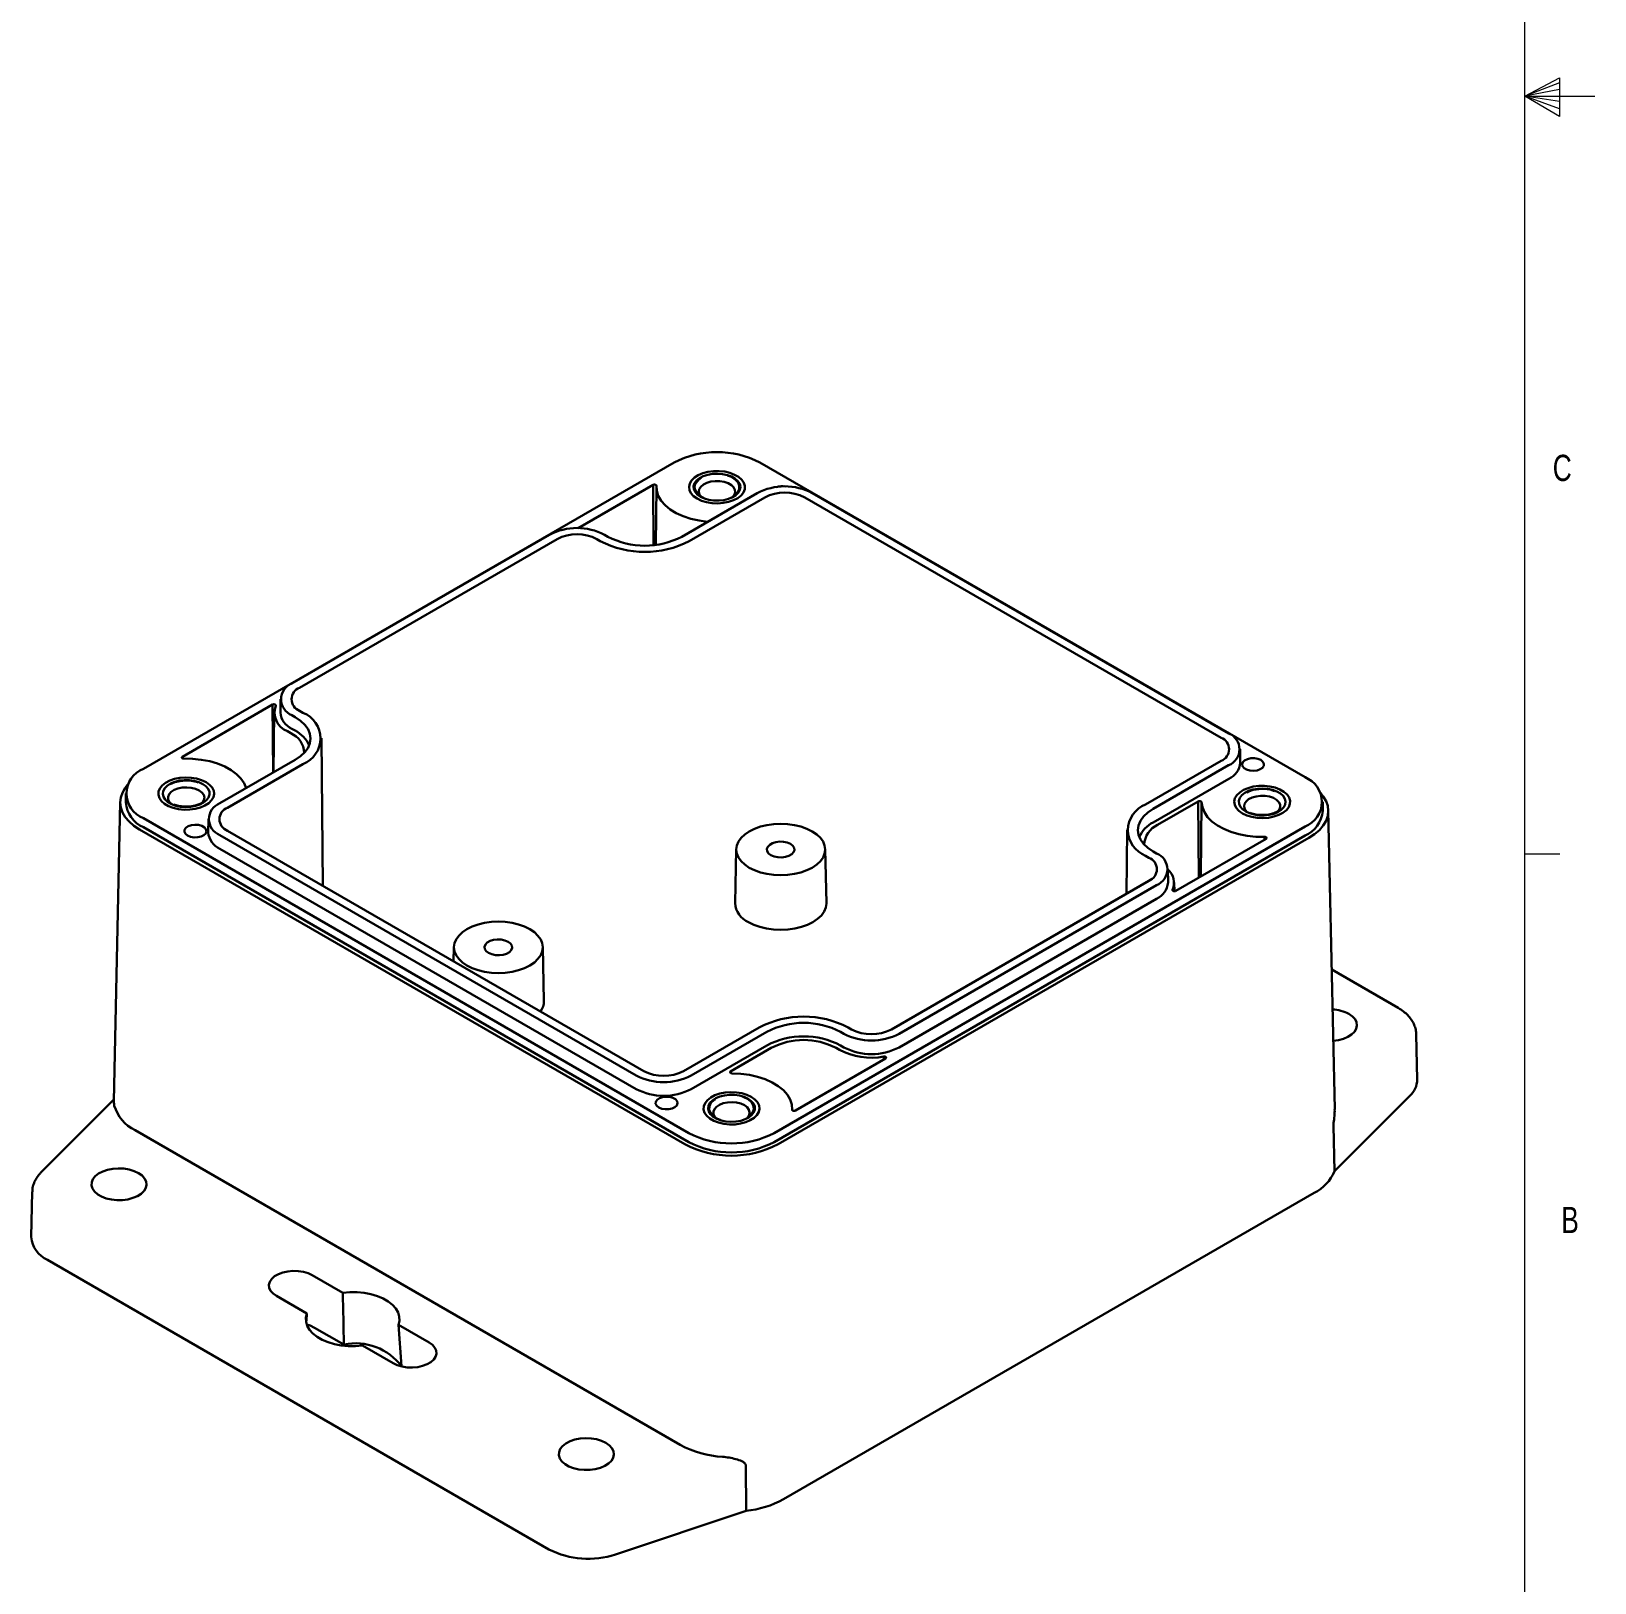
# Model space of a CAD drawing. Header units: inches. Extents: x 0.3 to 21.8, y 0.2 to 16.9.
# Drawn here: x 16.19 to 21.77, y 3.22 to 8.77 of the extents above; entities that cross this region are included whole.
import ezdxf

# ---------------------------------------------------------------- set-up
doc = ezdxf.new("R2010")
doc.units = ezdxf.units.IN
doc.header["$MEASUREMENT"] = 0
doc.linetypes.add('HIDDEN', pattern=[0.075, 0.05, -0.025])
doc.styles.add('SLDTEXTSTYLE1', font='TXT', dxfattribs={"width": 0.75})

msp = doc.modelspace()

# ---------------------------------------------------------------- linework, layer by layer
at = {"color": 7, "linetype": 'Continuous', "lineweight": 0}
for p, q in [((21.5228799, 0.4106007), (21.5228799, 16.6606007)), ((21.5228799, 8.5356007), (21.6468701, 8.6011412)), ((21.6468701, 8.5826752), (21.5228799, 8.5356007)), ((21.6468701, 8.5587246), (21.5228799, 8.5356007)), ((21.6468701, 8.6011412), (21.6468701, 8.4623307)), ((21.6468701, 8.5163506), (21.5228799, 8.5356007)), ((21.6468701, 8.4896366), (21.5228799, 8.5356007)), ((21.6468701, 8.4623307), (21.5228799, 8.5356007)), ((21.5228799, 8.5356007), (21.7728799, 8.5356007)), ((21.5228799, 5.8276007), (21.6478799, 5.8276007))]:
    msp.add_line(p, q, dxfattribs=at)
at = {"color": 7, "linetype": 'Continuous', "lineweight": 30}
for p, q in [((18.4828902, 7.2261167), (16.5860346, 6.1310852)), ((20.7373916, 6.1011449), (18.7886722, 7.2261167)), ((18.4074726, 7.1458406), (18.1399732, 6.9914165)), ((18.4090893, 6.9309838), (18.4074726, 7.1458406)), ((18.4192499, 7.1386258), (18.4170401, 6.9318662)), ((18.7796848, 7.1168228), (18.5097816, 6.961011)), ((18.8067948, 7.1011726), (18.5368916, 6.9453607)), ((20.4374285, 6.2421698), (18.9494309, 7.1011726)), ((20.4645385, 6.2578201), (18.9765409, 7.1168228)), ((18.037089, 6.9679216), (17.1168202, 6.4366617)), ((18.064199, 6.9522713), (17.1439302, 6.4210114)), ((18.2188058, 6.9453607), (18.2068351, 6.9522713)), ((18.2459158, 6.961011), (18.2339451, 6.9679216)), ((17.0760526, 6.3803361), (17.0755372, 6.3321171)), ((16.7250918, 6.1746228), (17.0475549, 6.3607768)), ((17.0493821, 6.1179403), (17.0475549, 6.3607768)), ((17.0532513, 6.3321964), (17.0509712, 6.1188577)), ((17.1168202, 6.3230191), (17.1287909, 6.3161085)), ((17.1439302, 6.3386693), (17.1559009, 6.3317588)), ((17.1006969, 6.2654904), (17.1126676, 6.2585798)), ((17.1164558, 6.2745878), (17.1284265, 6.2676772)), ((17.227416, 5.7128813), (17.2217743, 6.2407464)), ((16.725135, 6.1688833), (16.7250918, 6.1746228)), ((17.1287909, 6.1637821), (16.8588877, 6.0079703)), ((17.1559009, 6.1481318), (16.8859977, 5.99232)), ((20.1675253, 6.0040159), (20.4374285, 6.1598277)), ((20.5058215, 6.1532755), (20.5053061, 6.2014946)), ((20.1946353, 5.9883657), (20.4645385, 6.1441775)), ((20.1949997, 5.9399344), (20.464903, 6.0957462)), ((16.522705, 6.0428231), (16.522705, 6.0106758)), ((16.502723, 6.0123587), (16.4798643, 4.9431186)), ((20.2107586, 5.930837), (20.3560228, 6.0146963)), ((20.3580718, 5.7423824), (20.3560228, 6.0146963)), ((20.365136, 5.7464604), (20.3679723, 6.0118715)), ((20.8007212, 5.9807355), (20.8007212, 6.0128828)), ((20.8435328, 4.91454), (20.8207032, 5.9824184)), ((16.5860346, 5.954561), (18.534754, 4.8295892)), ((16.8181201, 5.9516447), (16.8176047, 5.9034257)), ((18.840536, 4.8295892), (20.7373916, 5.9246207)), ((16.5718924, 5.9142497), (18.5206119, 4.7892779)), ((16.5860346, 5.9224138), (18.534754, 4.797442)), ((16.8588877, 5.8943277), (18.3468853, 5.0353249)), ((16.8859977, 5.9099779), (18.3739953, 5.0509752)), ((18.840536, 4.797442), (20.7373916, 5.8924734)), ((18.8546781, 4.7892779), (20.7515338, 5.8843094)), ((20.1016519, 5.9130035), (20.0992128, 5.6847898)), ((20.5983344, 5.8810831), (20.2758713, 5.6949291)), ((20.5931107, 5.8780674), (20.5931065, 5.8879783)), ((16.8585232, 5.8458964), (18.3465209, 4.9868936)), ((18.7045018, 5.8439424), (18.7003788, 5.6510881)), ((19.0267107, 5.6510881), (19.0225878, 5.8439424)), ((20.179496, 5.8134784), (20.1675253, 5.8203889)), ((20.206606, 5.8291287), (20.1946353, 5.8360392)), ((20.247889, 5.7245841), (20.2473736, 5.7728032)), ((19.2592272, 5.1998764), (20.179496, 5.7311363)), ((19.2863372, 5.1842262), (20.206606, 5.7154861)), ((20.2705053, 5.6937526), (20.2701749, 5.7246635)), ((19.2867016, 5.1357949), (20.2069704, 5.6670548)), ((20.2642036, 5.6966511), (20.2641807, 5.6988759)), ((17.6953435, 5.4943976), (17.6942528, 5.4433822)), ((18.0175524, 5.3015433), (18.0134295, 5.4943976)), ((21.0701361, 5.2769047), (20.8328576, 5.4138827)), ((18.5166314, 5.0509752), (18.7865346, 5.206787)), ((19.1046204, 5.206787), (19.1165911, 5.1998764)), ((18.5437414, 5.0353249), (18.8136446, 5.1911367)), ((18.5441058, 4.9868936), (18.8140091, 5.1427054)), ((19.0771459, 5.1427054), (19.0891166, 5.1357949)), ((19.0775104, 5.1911367), (19.0894811, 5.1842262)), ((21.1383666, 5.0205952), (21.1349188, 5.1818681)), ((18.8297679, 5.133608), (18.6845036, 5.0497488)), ((18.9159536, 4.9098653), (19.2384166, 5.0960192)), ((19.0733578, 5.1266975), (19.0613871, 5.133608)), ((19.2316105, 5.0920901), (19.2315799, 5.1027681)), ((18.6845468, 5.0440092), (18.6845036, 5.0497488)), ((16.4799881, 4.9489078), (16.2206566, 4.6896045)), ((18.9042507, 4.9116589), (18.9041763, 4.9186226)), ((21.1120086, 4.9623732), (20.8423786, 4.6927724)), ((18.9040133, 4.9125123), (18.9040093, 4.9128833)), ((16.555795, 4.8400141), (18.5045145, 3.7150422)), ((20.8391099, 4.8547826), (20.8423786, 4.6927724)), ((16.1885074, 4.6192408), (16.1850596, 4.4579679)), ((18.873691, 3.5204755), (20.7705467, 4.615507)), ((16.2427008, 4.3762104), (18.0352165, 3.3414131)), ((17.189088, 4.3216999), (17.2983871, 4.2586028)), ((17.1703284, 4.1846761), (17.0610293, 4.2477731)), ((17.1703284, 4.1846761), (17.168529, 4.1584984)), ((17.4973716, 4.1437315), (17.6066707, 4.0806345)), ((17.4973716, 4.1437315), (17.5077834, 3.9959224)), ((17.3024741, 4.0734668), (17.1978418, 4.1338697)), ((17.478612, 4.0067078), (17.3693129, 4.0698048)), ((18.7386142, 3.6421922), (18.7398488, 3.4790078)), ((18.2728359, 3.3233537), (18.7398488, 3.4790078))]:
    msp.add_line(p, q, dxfattribs=at)
at = {"color": 7, "linetype": 'Continuous', "lineweight": 30, "flags": 128}
for points in [[(18.5650705, 7.0970342), (18.552284, 7.1060869), (18.5429159, 7.1164401), (18.5373497, 7.1276701), (18.5358133, 7.139317), (18.5383696, 7.1509041), (18.5449139, 7.1619569), (18.5551784, 7.1720229), (18.5687427, 7.1806901), (18.5850516, 7.1876036), (18.6034374, 7.1924804), (18.6231474, 7.1951208), (18.6433745, 7.1954167), (18.6632908, 7.193356), (18.6820809, 7.1890231), (18.6989754, 7.1825953), (18.7132828, 7.1743358), (18.7244172, 7.1645828), (18.7319229, 7.1537356), (18.7354925, 7.1422381), (18.7349799, 7.1305612), (18.7304061, 7.1191829), (18.7219584, 7.108569), (18.7099826, 7.0991541), (18.6949689, 7.0913236), (18.6775321, 7.085398), (18.658386, 7.0816201), (18.6383145, 7.0801444), (18.6181392, 7.0810313), (18.5986863, 7.0842446), (18.5807519, 7.0896527), (18.5650705, 7.0970342)], [(18.5650705, 7.0970342), (18.552284, 7.1060869), (18.5429159, 7.1164401), (18.5373497, 7.1276701), (18.5358133, 7.139317), (18.5383696, 7.1509041), (18.5449139, 7.1619569), (18.5551784, 7.1720229), (18.5687427, 7.1806901), (18.5850516, 7.1876036), (18.6034374, 7.1924804), (18.6231474, 7.1951208), (18.6433745, 7.1954167), (18.6632908, 7.193356), (18.6820809, 7.1890231), (18.6989754, 7.1825953), (18.7132828, 7.1743358), (18.7244172, 7.1645828), (18.7319229, 7.1537356), (18.7354925, 7.1422381), (18.7349799, 7.1305612), (18.7304061, 7.1191829), (18.7219584, 7.108569), (18.7099826, 7.0991541), (18.6949689, 7.0913236), (18.6775321, 7.085398), (18.658386, 7.0816201), (18.6383145, 7.0801444), (18.6181392, 7.0810313), (18.5986863, 7.0842446), (18.5807519, 7.0896527), (18.5650705, 7.0970342)], [(18.5766237, 7.1037037), (18.5652896, 7.1118435), (18.5572517, 7.1211997), (18.5528857, 7.1313345), (18.5523958, 7.1417743), (18.5558049, 7.1520308), (18.5629536, 7.1616244), (18.5735077, 7.1701065), (18.5869736, 7.1770806), (18.6027217, 7.1822206), (18.6200156, 7.185286), (18.6380467, 7.1861336), (18.6559719, 7.1847237), (18.672953, 7.1811223), (18.6881959, 7.1754977), (18.700988, 7.168113), (18.7107312, 7.1593134), (18.7169697, 7.1495104), (18.7194119, 7.1391624), (18.7179437, 7.1287533), (18.7126337, 7.1187697), (18.7037301, 7.1096786), (18.6916493, 7.1019049), (18.6769562, 7.0958121), (18.6603377, 7.0916853), (18.6425711, 7.0897172), (18.6244869, 7.09), (18.6069309, 7.0925204), (18.5907239, 7.0971607), (18.5766237, 7.1037037)], [(18.5840659, 7.0998905), (18.5798669, 7.1034951), (18.5733999, 7.1121222), (18.5708526, 7.1214067), (18.572385, 7.1307652), (18.5779009, 7.1396097), (18.5870535, 7.1473845), (18.5992679, 7.153601), (18.6137766, 7.1578686), (18.6296679, 7.1599192), (18.6459433, 7.1596239), (18.6615802, 7.1570013), (18.675596, 7.1522162), (18.6871102, 7.1455693), (18.6953991, 7.1374781), (18.6999421, 7.1284511), (18.7004535, 7.1190555), (18.6969014, 7.1098816), (18.6895089, 7.101506), (18.6874965, 7.0998905)], [(18.4194169, 7.1428226), (18.4191876, 7.1440211), (18.418356, 7.1451271), (18.4169962, 7.1460423), (18.4152292, 7.1466852), (18.4132123, 7.1469984), (18.4111251, 7.1469542), (18.4091533, 7.1465565), (18.4074726, 7.1458406)], [(18.602201, 7.0143636), (18.5719052, 7.018414), (18.5425475, 7.025032), (18.5151649, 7.0340402), (18.4903376, 7.0452476), (18.4685914, 7.0584168), (18.4503871, 7.0732689), (18.4361103, 7.0894893), (18.4260635, 7.1067342), (18.4204594, 7.1246384), (18.4194169, 7.1428226)], [(17.0475549, 6.3607768), (17.0494173, 6.3615462), (17.0516103, 6.3619273), (17.0538989, 6.3618794), (17.0560383, 6.3614077), (17.0577995, 6.3605626), (17.0589939, 6.3594345), (17.0594937, 6.3581443), (17.0592455, 6.35683)], [(17.1287909, 6.3161085), (17.1478054, 6.3032563), (17.1631031, 6.2888451), (17.1743073, 6.2732298), (17.1811421, 6.256795), (17.1834393, 6.2399453), (17.1811421, 6.2230956), (17.1743073, 6.2066607), (17.1631031, 6.1910455), (17.1478054, 6.1766343), (17.1287909, 6.1637821)], [(16.7303197, 6.1677276), (16.7282437, 6.1678599), (16.7263278, 6.16834), (16.7247424, 6.169125), (16.7236289, 6.1701451), (16.7230862, 6.1713094), (16.7231628, 6.1725143), (16.7238517, 6.1736526), (16.7250918, 6.1746228)], [(16.9528413, 6.0622085), (16.9458251, 6.079698), (16.9343611, 6.0966458), (16.9187569, 6.1124534), (16.8993429, 6.1267859), (16.8765307, 6.1393397), (16.8508033, 6.1498488), (16.8227058, 6.1580907), (16.7928334, 6.1638906), (16.7618191, 6.1671257), (16.7303197, 6.1677276)], [(20.5795122, 6.1628961), (20.587043, 6.156807), (20.590741, 6.1496363), (20.5902055, 6.1421609), (20.5854943, 6.135191), (20.5771182, 6.1294818), (20.5659846, 6.125652), (20.5533003, 6.1241166), (20.5404396, 6.125042), (20.5287963, 6.128328), (20.519632, 6.1336184), (20.5139399, 6.14034), (20.5123369, 6.1477643), (20.5149965, 6.1550868), (20.5216306, 6.161514), (20.5315203, 6.1663495), (20.543594, 6.1690692), (20.5565431, 6.1693784), (20.5689645, 6.1672435), (20.5795122, 6.1628961)], [(16.8096362, 6.0836435), (16.7939548, 6.091025), (16.7760205, 6.0964331), (16.7565675, 6.0996464), (16.7363922, 6.1005334), (16.7163207, 6.0990576), (16.6971746, 6.0952797), (16.6797378, 6.0893541), (16.6647242, 6.0815236), (16.6527483, 6.0721087), (16.6443006, 6.0614948), (16.6397268, 6.0501165), (16.6392142, 6.0384396), (16.6427838, 6.0269421), (16.6502895, 6.0160949), (16.6614239, 6.0063419), (16.6757313, 5.9980824), (16.6926258, 5.9916546), (16.7114159, 5.9873217), (16.7313322, 5.985261), (16.7515594, 5.9855569), (16.7712693, 5.9881973), (16.7896551, 5.9930741), (16.805964, 5.9999876), (16.8195283, 6.0086548), (16.8297928, 6.0187208), (16.8363371, 6.0297736), (16.8388934, 6.0413607), (16.837357, 6.0530076), (16.8317908, 6.0642376), (16.8224227, 6.0745908), (16.8096362, 6.0836435)], [(16.8096362, 6.0836435), (16.7939548, 6.091025), (16.7760205, 6.0964331), (16.7565675, 6.0996464), (16.7363922, 6.1005334), (16.7163207, 6.0990576), (16.6971746, 6.0952797), (16.6797378, 6.0893541), (16.6647242, 6.0815236), (16.6527483, 6.0721087), (16.6443006, 6.0614948), (16.6397268, 6.0501165), (16.6392142, 6.0384396), (16.6427838, 6.0269421), (16.6502895, 6.0160949), (16.6614239, 6.0063419), (16.6757313, 5.9980824), (16.6926258, 5.9916546), (16.7114159, 5.9873217), (16.7313322, 5.985261), (16.7515594, 5.9855569), (16.7712693, 5.9881973), (16.7896551, 5.9930741), (16.805964, 5.9999876), (16.8195283, 6.0086548), (16.8297928, 6.0187208), (16.8363371, 6.0297736), (16.8388934, 6.0413607), (16.837357, 6.0530076), (16.8317908, 6.0642376), (16.8224227, 6.0745908), (16.8096362, 6.0836435)], [(16.7980831, 6.076974), (16.7839829, 6.0835171), (16.7677758, 6.0881573), (16.7502198, 6.0906777), (16.7321357, 6.0909605), (16.714369, 6.0889925), (16.6977506, 6.0848656), (16.6830574, 6.0787728), (16.6709766, 6.0709991), (16.6620731, 6.061908), (16.656763, 6.0519244), (16.6552948, 6.0415153), (16.657737, 6.0311673), (16.6639756, 6.0213643), (16.6737187, 6.0125647), (16.6865108, 6.00518), (16.7017538, 5.9995554), (16.7187348, 5.995954), (16.73666, 5.9945441), (16.7546911, 5.9953917), (16.771985, 5.9984571), (16.7877331, 6.0035971), (16.801199, 6.0105712), (16.8117531, 6.0190533), (16.8189018, 6.0286469), (16.8223109, 6.0389034), (16.8218211, 6.0493432), (16.8174551, 6.0594781), (16.8094171, 6.0688342), (16.7980831, 6.076974)], [(16.5294039, 6.0736527), (16.5206863, 6.0628613), (16.5107541, 6.0459703), (16.5047259, 6.0284753), (16.502705, 6.0106758), (16.5047259, 5.9928763), (16.5107541, 5.9753814), (16.5206863, 5.9584904), (16.5343526, 5.9424922), (16.5515192, 5.9276608), (16.5718924, 5.9142497)], [(16.7848596, 6.0540703), (16.7719932, 6.0598318), (16.757049, 6.0635651), (16.740966, 6.0650356), (16.7247548, 6.064151), (16.709434, 6.0609668), (16.6959663, 6.055683), (16.6851978, 6.0486318), (16.6778053, 6.0402562), (16.6742532, 6.0310823), (16.6747647, 6.0216867), (16.6793076, 6.0126597), (16.6872102, 6.004859)], [(16.7906408, 6.004859), (16.7968059, 6.0105281), (16.8023217, 6.0193726), (16.8038541, 6.0287311), (16.8013068, 6.0380156), (16.7948399, 6.0466427), (16.7848596, 6.0540703)], [(20.51379, 5.9720624), (20.5294714, 5.9646809), (20.5474057, 5.9592728), (20.5668587, 5.9560595), (20.587034, 5.9551725), (20.6071055, 5.9566483), (20.6262516, 5.9604262), (20.6436884, 5.9663518), (20.658702, 5.9741823), (20.6706779, 5.9835972), (20.6791256, 5.9942111), (20.6836994, 6.0055894), (20.684212, 6.0172663), (20.6806424, 6.0287637), (20.6731367, 6.039611), (20.6620023, 6.049364), (20.6476949, 6.0576235), (20.6308004, 6.0640513), (20.6120103, 6.0683842), (20.592094, 6.0704449), (20.5718668, 6.070149), (20.5521569, 6.0675086), (20.5337711, 6.0626318), (20.5174622, 6.0557183), (20.5038979, 6.0470511), (20.4936334, 6.0369851), (20.4870891, 6.0259323), (20.4845328, 6.0143452), (20.4860692, 6.0026983), (20.4916354, 5.9914683), (20.5010035, 5.9811151), (20.51379, 5.9720624)], [(20.51379, 5.9720624), (20.5294714, 5.9646809), (20.5474057, 5.9592728), (20.5668587, 5.9560595), (20.587034, 5.9551725), (20.6071055, 5.9566483), (20.6262516, 5.9604262), (20.6436884, 5.9663518), (20.658702, 5.9741823), (20.6706779, 5.9835972), (20.6791256, 5.9942111), (20.6836994, 6.0055894), (20.684212, 6.0172663), (20.6806424, 6.0287637), (20.6731367, 6.039611), (20.6620023, 6.049364), (20.6476949, 6.0576235), (20.6308004, 6.0640513), (20.6120103, 6.0683842), (20.592094, 6.0704449), (20.5718668, 6.070149), (20.5521569, 6.0675086), (20.5337711, 6.0626318), (20.5174622, 6.0557183), (20.5038979, 6.0470511), (20.4936334, 6.0369851), (20.4870891, 6.0259323), (20.4845328, 6.0143452), (20.4860692, 6.0026983), (20.4916354, 5.9914683), (20.5010035, 5.9811151), (20.51379, 5.9720624)], [(20.5253431, 5.9787319), (20.5394433, 5.9721888), (20.5556504, 5.9675486), (20.5732064, 5.9650282), (20.5912905, 5.9647454), (20.6090572, 5.9667134), (20.6256756, 5.9708403), (20.6403688, 5.976933), (20.6524496, 5.9847068), (20.6613531, 5.9937979), (20.6666632, 6.0037815), (20.6681314, 6.0141906), (20.6656892, 6.0245386), (20.6594506, 6.0343416), (20.6497075, 6.0431412), (20.6369154, 6.0505259), (20.6216724, 6.0561505), (20.6046914, 6.0597519), (20.5867662, 6.0611618), (20.5687351, 6.0603142), (20.5514412, 6.0572488), (20.5356931, 6.0521088), (20.5222272, 6.0451347), (20.5116731, 6.0366526), (20.5045244, 6.027059), (20.5011153, 6.0168025), (20.5016051, 6.0063627), (20.5059711, 5.9962278), (20.5140091, 5.9868717), (20.5253431, 5.9787319)], [(20.636216, 5.9749187), (20.6382284, 5.9765342), (20.6456209, 5.9849098), (20.649173, 5.9940837), (20.6486615, 6.0034793), (20.6441186, 6.0125063), (20.6358297, 6.0205974), (20.6243155, 6.0272444), (20.6102997, 6.0320295), (20.5946628, 6.0346521), (20.5783874, 6.0349474), (20.5624961, 6.0328968), (20.5479874, 6.0286292), (20.535773, 6.0224127), (20.5266203, 6.0146379), (20.5211045, 6.0057934), (20.5195721, 5.9964349), (20.5221194, 5.9871504), (20.5285863, 5.9785233), (20.5327854, 5.9749187)], [(20.7515338, 5.8843094), (20.771907, 5.8977204), (20.7890736, 5.9125519), (20.8027399, 5.9285501), (20.8126721, 5.9454411), (20.8187003, 5.962936), (20.8207212, 5.9807355), (20.8187003, 5.998535), (20.8126721, 6.0160299), (20.8027399, 6.032921), (20.7940223, 6.0437123)], [(20.1946353, 5.8360392), (20.1756208, 5.8488915), (20.1603231, 5.8633026), (20.1491189, 5.8789179), (20.1422841, 5.8953527), (20.1399869, 5.9122024), (20.1422841, 5.9290522), (20.1491189, 5.945487), (20.1603231, 5.9611022), (20.1756208, 5.9755134), (20.1946353, 5.9883657)], [(20.3560228, 6.0146963), (20.3576666, 6.0154008), (20.3595931, 6.0158006), (20.3616376, 6.0158616), (20.3636252, 6.0155785), (20.3653859, 6.0149755), (20.3667692, 6.0141042), (20.3676566, 6.0130392), (20.3679723, 6.0118715)], [(20.3679723, 6.0118715), (20.3705202, 5.9937369), (20.3776011, 5.9760079), (20.3890651, 5.9590601), (20.4046693, 5.9432525), (20.4240833, 5.92892), (20.4468955, 5.9163662), (20.4726229, 5.9058571), (20.5007204, 5.8976152), (20.5305928, 5.8918153), (20.5616071, 5.8885802), (20.5931065, 5.8879783)], [(16.743914, 5.8928098), (16.7363832, 5.8988989), (16.7326852, 5.9060696), (16.7332207, 5.913545), (16.7379319, 5.9205149), (16.746308, 5.9262241), (16.7574416, 5.9300539), (16.7701259, 5.9315893), (16.7829866, 5.9306639), (16.7946299, 5.9273779), (16.8037942, 5.9220875), (16.8094863, 5.9153659), (16.8110893, 5.9079416), (16.8084297, 5.9006191), (16.8017956, 5.8941919), (16.7919059, 5.8893564), (16.7798322, 5.8866367), (16.7668831, 5.8863275), (16.7544617, 5.8884624), (16.743914, 5.8928098)], [(18.7510758, 5.7778823), (18.7348665, 5.7888385), (18.7218256, 5.8011236), (18.7122744, 5.8144351), (18.7064479, 5.8284453), (18.7044896, 5.8428092), (18.7064479, 5.8571731), (18.7122744, 5.8711834), (18.7218256, 5.8844949), (18.7348665, 5.89678), (18.7510758, 5.9077362), (18.7700545, 5.9170936), (18.7913352, 5.924622), (18.814394, 5.9301358), (18.8386631, 5.9334994), (18.8635448, 5.9346298), (18.8884265, 5.9334994), (18.9126955, 5.9301358), (18.9357543, 5.924622), (18.957035, 5.9170936), (18.9760137, 5.9077362), (18.9922231, 5.89678), (19.0052639, 5.8844949), (19.0148152, 5.8711834), (19.0206416, 5.8571731), (19.0225999, 5.8428092), (19.0206416, 5.8284453), (19.0148152, 5.8144351), (19.0052639, 5.8011236), (18.9922231, 5.7888385), (18.9760137, 5.7778823), (18.957035, 5.7685249), (18.9357543, 5.7609965), (18.9126955, 5.7554827), (18.8884265, 5.7521191), (18.8635448, 5.7509887), (18.8386631, 5.7521191), (18.814394, 5.7554827), (18.7913352, 5.7609965), (18.7700545, 5.7685249), (18.7510758, 5.7778823)], [(18.8287462, 5.8227205), (18.8203519, 5.8291939), (18.8154568, 5.8367703), (18.8144575, 5.844836), (18.817435, 5.8527375), (18.824148, 5.8598346), (18.8340527, 5.8655525), (18.8463467, 5.8694278), (18.860034, 5.8711467), (18.8740056, 5.8705698), (18.8871298, 5.867744), (18.8983433, 5.862898), (18.9067376, 5.8564246), (18.9116327, 5.8488482), (18.912632, 5.8407825), (18.9096545, 5.832881), (18.9029415, 5.8257839), (18.8930368, 5.820066), (18.8807428, 5.8161907), (18.8670555, 5.8144718), (18.8530839, 5.8150487), (18.8399597, 5.8178745), (18.8287462, 5.8227205)], [(20.5931065, 5.8879783), (20.5951825, 5.8878459), (20.5970984, 5.8873659), (20.5986838, 5.8865809), (20.5997973, 5.8855608), (20.60034, 5.8843965), (20.6002634, 5.8831915), (20.5995745, 5.8820533), (20.5983344, 5.8810831)], [(19.0267107, 5.6510881), (19.0267231, 5.6499256), (19.0247141, 5.6351893), (19.0187366, 5.6208159), (19.0089377, 5.6071593), (18.9955588, 5.5945557), (18.9789293, 5.5833155), (18.9594586, 5.5737155), (18.9376262, 5.565992), (18.9139696, 5.5603352), (18.8890715, 5.5568845), (18.8635448, 5.5557247), (18.838018, 5.5568845), (18.8131199, 5.5603352), (18.7894633, 5.565992), (18.7676309, 5.5737155), (18.7481602, 5.5833155)], [(20.2758713, 5.6949291), (20.2740089, 5.6941597), (20.2718159, 5.6937786), (20.2695273, 5.6938265), (20.2673879, 5.6942982), (20.2656267, 5.6951433), (20.2644323, 5.6962714), (20.2639325, 5.6975616), (20.2641807, 5.6988759)], [(17.7419175, 5.4283375), (17.7257082, 5.4392937), (17.7126673, 5.4515788), (17.7031161, 5.4648903), (17.6972896, 5.4789005), (17.6953313, 5.4932644), (17.6972896, 5.5076283), (17.7031161, 5.5216386), (17.7126673, 5.5349501), (17.7257082, 5.5472352), (17.7419175, 5.5581914), (17.7608962, 5.5675488), (17.7821769, 5.5750772), (17.8052357, 5.580591), (17.8295048, 5.5839545), (17.8543865, 5.585085), (17.8792682, 5.5839545), (17.9035372, 5.580591), (17.926596, 5.5750772), (17.9478767, 5.5675488), (17.9668554, 5.5581914), (17.9830648, 5.5472352), (17.9961056, 5.5349501), (18.0056569, 5.5216386), (18.0114833, 5.5076283), (18.0134416, 5.4932644), (18.0114833, 5.4789005), (18.0056569, 5.4648903), (17.9961056, 5.4515788), (17.9830648, 5.4392937), (17.9668554, 5.4283375), (17.9478767, 5.41898), (17.926596, 5.4114517), (17.9035372, 5.4059379), (17.8792682, 5.4025743), (17.8543865, 5.4014439), (17.8295048, 5.4025743), (17.8052357, 5.4059379), (17.7821769, 5.4114517), (17.7608962, 5.41898), (17.7419175, 5.4283375)], [(17.8195879, 5.4731757), (17.8111936, 5.4796491), (17.8062985, 5.4872255), (17.8052992, 5.4952912), (17.8082767, 5.5031927), (17.8149897, 5.5102898), (17.8248944, 5.5160077), (17.8371884, 5.519883), (17.8508757, 5.5216019), (17.8648473, 5.521025), (17.8779715, 5.5181991), (17.889185, 5.5133532), (17.8975793, 5.5068798), (17.9024744, 5.4993034), (17.9034737, 5.4912377), (17.9004962, 5.4833362), (17.8937832, 5.4762391), (17.8838785, 5.4705212), (17.8715845, 5.4666459), (17.8578972, 5.464927), (17.8439256, 5.4655039), (17.8308014, 5.4683297), (17.8195879, 5.4731757)], [(20.8383084, 5.1589138), (20.8565761, 5.1614256), (20.8746724, 5.1662255), (20.8907244, 5.1730302), (20.9040752, 5.1815609), (20.914178, 5.1914684), (20.9206193, 5.2023472), (20.9231353, 5.2137517), (20.9216231, 5.2252152), (20.9161445, 5.2362684), (20.9069239, 5.2464586), (20.8943388, 5.2553687)], [(19.2384166, 5.0960192), (19.2397493, 5.0970944), (19.2404095, 5.0983604), (19.2403266, 5.0996816), (19.2395095, 5.1009166), (19.2380455, 5.1019333), (19.2360915, 5.1026229), (19.2338566, 5.1029114), (19.2315799, 5.1027681)], [(18.6845036, 5.0497488), (18.6832833, 5.0487999), (18.6825907, 5.0476877), (18.682485, 5.0465075), (18.6829754, 5.04536), (18.6840199, 5.0443436), (18.6855291, 5.043545), (18.687374, 5.0430327), (18.6893967, 5.0428505)], [(18.6893967, 5.0428505), (18.7208102, 5.0413796), (18.751521, 5.0372919), (18.7808787, 5.0306739), (18.8082613, 5.0216657), (18.8330886, 5.0104583), (18.8548348, 4.9972891), (18.8730391, 4.982437), (18.8873159, 4.9662166), (18.8973627, 4.9489717), (18.9029668, 4.9310675), (18.9040093, 4.9128833)], [(18.7583557, 4.9586717), (18.7711422, 4.949619), (18.7805103, 4.9392658), (18.7860765, 4.9280358), (18.7876129, 4.9163889), (18.7850566, 4.9048018), (18.7785123, 4.893749), (18.7682478, 4.883683), (18.7546835, 4.8750158), (18.7383746, 4.8681023), (18.7199888, 4.8632255), (18.7002788, 4.8605851), (18.6800517, 4.8602892), (18.6601354, 4.8623499), (18.6413453, 4.8666828), (18.6244508, 4.8731106), (18.6101434, 4.8813701), (18.599009, 4.8911231), (18.5915033, 4.9019703), (18.5879337, 4.9134678), (18.5884463, 4.9251447), (18.5930201, 4.936523), (18.6014678, 4.9471369), (18.6134436, 4.9565518), (18.6284573, 4.9643823), (18.6458941, 4.9703079), (18.6650402, 4.9740858), (18.6851117, 4.9755615), (18.705287, 4.9746746), (18.7247399, 4.9714613), (18.7426743, 4.9660532), (18.7583557, 4.9586717)], [(18.7583557, 4.9586717), (18.7711422, 4.949619), (18.7805103, 4.9392658), (18.7860765, 4.9280358), (18.7876129, 4.9163889), (18.7850566, 4.9048018), (18.7785123, 4.893749), (18.7682478, 4.883683), (18.7546835, 4.8750158), (18.7383746, 4.8681023), (18.7199888, 4.8632255), (18.7002788, 4.8605851), (18.6800517, 4.8602892), (18.6601354, 4.8623499), (18.6413453, 4.8666828), (18.6244508, 4.8731106), (18.6101434, 4.8813701), (18.599009, 4.8911231), (18.5915033, 4.9019703), (18.5879337, 4.9134678), (18.5884463, 4.9251447), (18.5930201, 4.936523), (18.6014678, 4.9471369), (18.6134436, 4.9565518), (18.6284573, 4.9643823), (18.6458941, 4.9703079), (18.6650402, 4.9740858), (18.6851117, 4.9755615), (18.705287, 4.9746746), (18.7247399, 4.9714613), (18.7426743, 4.9660532), (18.7583557, 4.9586717)], [(18.4277862, 4.9207311), (18.4383339, 4.9163836), (18.4507553, 4.9142488), (18.4637044, 4.914558), (18.475778, 4.9172777), (18.4856677, 4.9221131), (18.4923019, 4.9285404), (18.4949615, 4.9358629), (18.4933584, 4.9432872), (18.4876664, 4.9500088), (18.4785021, 4.9552992), (18.4668588, 4.9585852), (18.4539981, 4.9595106), (18.4413137, 4.9579752), (18.4301802, 4.9541454), (18.421804, 4.9484362), (18.4170929, 4.9414663), (18.4165573, 4.9339909), (18.4202553, 4.9268201), (18.4277862, 4.9207311)], [(18.7468025, 4.9520022), (18.7581366, 4.9438624), (18.7661745, 4.9345062), (18.7705405, 4.9243714), (18.7710304, 4.9139316), (18.7676213, 4.9036751), (18.7604726, 4.8940815), (18.7499185, 4.8855994), (18.7364526, 4.8786253), (18.7207045, 4.8734853), (18.7034106, 4.8704199), (18.6853795, 4.8695723), (18.6674543, 4.8709822), (18.6504732, 4.8745836), (18.6352303, 4.8802082), (18.6224382, 4.8875929), (18.612695, 4.8963925), (18.6064565, 4.9061955), (18.6040143, 4.9165435), (18.6054825, 4.9269526), (18.6107925, 4.9369362), (18.6196961, 4.9460273), (18.6317769, 4.953801), (18.64647, 4.9598938), (18.6630885, 4.9640206), (18.6808551, 4.9659887), (18.6989393, 4.9657059), (18.7164953, 4.9631854), (18.7327023, 4.9585452), (18.7468025, 4.9520022)], [(18.6359297, 4.8798872), (18.6280271, 4.8876879), (18.6234841, 4.8967149), (18.6229727, 4.9061105), (18.6265248, 4.9152843), (18.6339173, 4.92366), (18.6446858, 4.9307112), (18.6581535, 4.935995), (18.6734743, 4.9391792), (18.6896855, 4.9400638), (18.7057684, 4.9385933), (18.7207126, 4.93486), (18.7335791, 4.9290985)], [(18.7335791, 4.9290985), (18.7435593, 4.9216709), (18.7500263, 4.9130438), (18.7525736, 4.9037593), (18.7510412, 4.8944008), (18.7455253, 4.8855563), (18.7393603, 4.8798872)], [(18.9040093, 4.9128833), (18.9042386, 4.9116848), (18.9050702, 4.9105788), (18.90643, 4.9096636), (18.908197, 4.9090207), (18.9102139, 4.9087075), (18.9123011, 4.9087517), (18.9142729, 4.9091494), (18.9159536, 4.9098653)], [(16.5682816, 4.6865122), (16.5808668, 4.677602), (16.5900874, 4.6674118), (16.5955659, 4.6563587), (16.5970781, 4.6448952), (16.5945621, 4.6334906), (16.5881208, 4.6226119), (16.578018, 4.6127043), (16.5646673, 4.6041736), (16.5486152, 4.597369), (16.530519, 4.592569), (16.5111194, 4.5899702), (16.4912108, 4.589679), (16.4716081, 4.5917072), (16.453114, 4.5959719), (16.4364855, 4.6022985), (16.4224035, 4.6104279), (16.4114444, 4.6200273), (16.4040569, 4.6307037), (16.4005435, 4.6420201), (16.401048, 4.6535131), (16.4055497, 4.6647122), (16.4138644, 4.675159), (16.4256517, 4.6844256), (16.4404289, 4.6921328), (16.4575911, 4.6979651), (16.4764357, 4.7016835), (16.4961911, 4.703136), (16.5160487, 4.702263), (16.5351953, 4.6991003), (16.5528472, 4.6937774), (16.5682816, 4.6865122)], [(17.0610293, 4.2477731), (17.049116, 4.256266), (17.0405218, 4.2660032), (17.0356223, 4.276559), (17.0346316, 4.2874723), (17.0375929, 4.298266), (17.0443769, 4.3084684), (17.0546872, 4.3176337), (17.0680729, 4.3253611), (17.0839493, 4.3313131), (17.1016223, 4.3352294), (17.1203196, 4.336939), (17.139224, 4.336367), (17.1575093, 4.3335386), (17.1743763, 4.3285772), (17.189088, 4.3216999)], [(17.2983871, 4.2586028), (17.3238373, 4.2606241), (17.3495235, 4.2603725), (17.3748403, 4.2578539), (17.3991908, 4.2531277), (17.422001, 4.2463053), (17.4427332, 4.2375475), (17.4608987, 4.2270608), (17.4760693, 4.2150923), (17.4878874, 4.2019242), (17.4960743, 4.187867), (17.5004371, 4.1732519), (17.500873, 4.1584236), (17.4973716, 4.1437315)], [(17.3693129, 4.0698048), (17.3438627, 4.0677835), (17.3181765, 4.0680351), (17.2928597, 4.0705537), (17.2685092, 4.0752799), (17.245699, 4.0821023), (17.2249668, 4.0908601), (17.2068013, 4.1013469), (17.1916307, 4.1133153), (17.1798126, 4.1264834), (17.1716257, 4.1405406), (17.1672629, 4.1551557), (17.166827, 4.169984), (17.1703284, 4.1846761)], [(17.1978418, 4.1338697), (17.182244, 4.1412594), (17.1697334, 4.145385)], [(17.6066707, 4.0806345), (17.618584, 4.0721416), (17.6271782, 4.0624045), (17.6320777, 4.0518486), (17.6330685, 4.0409353), (17.6301071, 4.0301416), (17.6233231, 4.0199392), (17.6130129, 4.010774), (17.5996271, 4.0030465), (17.5837508, 3.9970946), (17.5660778, 3.9931782), (17.5473805, 3.9914687), (17.5284761, 3.9920406), (17.5101907, 3.9948691), (17.4933237, 3.9998304), (17.478612, 4.0067078)], [(18.2386126, 3.7222506), (18.2511978, 3.7133405), (18.2604184, 3.7031503), (18.2658969, 3.6920972), (18.2674091, 3.6806336), (18.2648931, 3.6692291), (18.2584518, 3.6583503), (18.248349, 3.6484428), (18.2349983, 3.6399121), (18.2189462, 3.6331075), (18.2008499, 3.6283075), (18.1814504, 3.6257087), (18.1615418, 3.6254174), (18.1419391, 3.6274457), (18.123445, 3.6317104), (18.1068165, 3.6380369), (18.0927344, 3.6461663), (18.0817753, 3.6557657), (18.0743879, 3.6664422), (18.0708745, 3.6777585), (18.071379, 3.6892516), (18.0758807, 3.7004507), (18.0841954, 3.7108974), (18.0959827, 3.7201641), (18.1107599, 3.7278713), (18.1279221, 3.7337035), (18.1467667, 3.737422), (18.1665221, 3.7388745), (18.1863796, 3.7380015), (18.2055263, 3.7348388), (18.2231782, 3.7295159), (18.2386126, 3.7222506)]]:
    msp.add_lwpolyline(points, dxfattribs=at)
at = {"color": 7, "linetype": 'HIDDEN', "lineweight": 0, "flags": 128}
for points in [[(18.5801007, 7.1699966), (18.5680063, 7.1609934), (18.5601675, 7.1505364), (18.5570799, 7.1392824), (18.5589373, 7.1279387), (18.5656233, 7.1172181), (18.5767174, 7.1077942), (18.5915227, 7.100259), (18.609109, 7.0950862), (18.628371, 7.0926006), (18.648099, 7.0929585), (18.6670527, 7.0961374), (18.6840417, 7.1019375), (18.6979982, 7.1099944), (18.7080454, 7.119802), (18.713552, 7.1307437), (18.7141718, 7.1421324), (18.7098664, 7.1532522), (18.7009057, 7.1634045), (18.6878531, 7.1719514), (18.6715285, 7.1783559), (18.6529578, 7.1822156), (18.6333079, 7.1832879), (18.6138134, 7.1815055), (18.5956992, 7.1769803), (18.5801035, 7.1699966)], [(16.6832462, 6.0749652), (16.6988435, 6.0819488), (16.7169576, 6.086474), (16.7364522, 6.0882564), (16.7561021, 6.0871841), (16.7746728, 6.0833244), (16.7909973, 6.0769199), (16.80405, 6.068373), (16.8130107, 6.0582207), (16.8173162, 6.0471009), (16.8166962, 6.0357122), (16.8111897, 6.0247705), (16.8011424, 6.0149629), (16.787186, 6.006906), (16.770197, 6.0011059), (16.7512432, 5.997927), (16.7315154, 5.9975692), (16.7122532, 6.0000546), (16.694667, 6.0052275), (16.6798617, 6.0127627), (16.6687675, 6.0221866), (16.6620817, 6.0329073), (16.6602242, 6.0442509), (16.6633118, 6.0555049), (16.6711505, 6.0659619), (16.6832478, 6.0749652)], [(20.640178, 5.9807407), (20.6245827, 5.9737571), (20.6064686, 5.9692319), (20.586974, 5.9674495), (20.5673241, 5.9685218), (20.5487534, 5.9723815), (20.5324289, 5.978786), (20.5193762, 5.9873329), (20.5104155, 5.9974852), (20.50611, 6.008605), (20.50673, 6.0199937), (20.5122365, 6.0309354), (20.5222838, 6.040743), (20.5362402, 6.0487999), (20.5532292, 6.0546), (20.572183, 6.0577789), (20.5919108, 6.0581367), (20.611173, 6.0556513), (20.6287592, 6.0504784), (20.6435645, 6.0429432), (20.6546587, 6.0335193), (20.6613445, 6.0227986), (20.663202, 6.011455), (20.6601144, 6.000201), (20.6522757, 5.989744), (20.6401784, 5.9807407)], [(18.7433141, 4.8857093), (18.7554199, 4.8947125), (18.7632587, 4.9051695), (18.7663463, 4.9164235), (18.7644889, 4.9277672), (18.7578029, 4.9384878), (18.7467088, 4.9479117), (18.7319035, 4.9554469), (18.7143172, 4.9606197), (18.6950552, 4.9631053), (18.6753272, 4.9627474), (18.6563735, 4.9595685), (18.6393845, 4.9537684), (18.625428, 4.9457115), (18.6153808, 4.9359039), (18.6098742, 4.9249622), (18.6092544, 4.9135735), (18.6135598, 4.9024537), (18.6225205, 4.8923014), (18.6355731, 4.8837545), (18.6518977, 4.87735), (18.6704684, 4.8734903), (18.6901183, 4.872418), (18.7096128, 4.8742004), (18.7277269, 4.8787256), (18.7433227, 4.8857093)]]:
    msp.add_lwpolyline(points, dxfattribs=at)
at = {"color": 7, "linetype": 'Continuous', "lineweight": 30}
for centre, radius, start, end in [((18.6357812, 6.9325231), 0.3310178, 62.4914256, 117.5085744), ((18.8781128, 6.927901), 0.2130247, 62.480539, 117.519461), ((18.8781128, 6.9635292), 0.1550224, 62.6096722, 117.3903278), ((18.867819, 7.0776481), 0.0640387, 78.242452, 108.4355061), ((18.1355171, 6.7789997), 0.2130247, 62.480539, 117.519461), ((18.1355171, 6.814628), 0.1550224, 62.6096722, 117.3903278), ((18.3778487, 7.2507677), 0.3443371, 242.4914256, 297.5085744), ((18.3778487, 7.2132792), 0.2846849, 242.3910402, 297.6089598), ((17.1389882, 6.3798404), 0.0609925, 111.3125519, 248.6874481), ((17.159556, 6.3798404), 0.0440366, 110.7834208, 249.2165792), ((17.1256753, 6.3319015), 0.0709532, 159.4308587, 249.3878308), ((17.1452445, 6.3383807), 0.0699881, 185.1346186, 245.7111234), ((17.1201629, 6.2399453), 0.0985237, 291.2682653, 68.7317347), ((17.0814099, 6.1858623), 0.0791511, 1.713423, 66.7394999), ((17.0793523, 6.1708658), 0.108539, 24.0916677, 63.1193552), ((20.4218027, 6.2009988), 0.0440366, 290.7834208, 69.2165792), ((20.4423705, 6.2009988), 0.0609925, 291.3125519, 68.6874481), ((20.4377998, 6.1583402), 0.0682099, 293.4125299, 355.741728), ((16.6203902, 6.0428231), 0.0947127, 111.2682653, 248.7317347), ((20.703036, 6.0128828), 0.0947127, 291.2682653, 68.7317347), ((16.6299764, 6.0207938), 0.1077475, 185.3882594, 245.9318815), ((16.8810557, 5.951149), 0.0609925, 111.3125519, 248.6874481), ((16.9016235, 5.951149), 0.0440366, 110.7834208, 249.2165792), ((20.2032633, 5.9122024), 0.0985237, 111.2682653, 248.7317347), ((20.6934498, 5.9908535), 0.1077475, 294.0681185, 354.6117406), ((20.2440738, 5.843123), 0.108539, 116.8806448, 155.9083323), ((20.2420163, 5.8581194), 0.0791511, 113.2605001, 178.286577), ((16.887312, 5.9096893), 0.0699881, 185.1346186, 245.7111234), ((20.1638702, 5.7723074), 0.0440366, 290.7834208, 69.2165792), ((20.184438, 5.7723074), 0.0609925, 291.3125519, 68.6874481), ((20.2057875, 5.7239016), 0.06353, 336.8013367, 49.1001591), ((20.1798673, 5.7296488), 0.0682099, 293.4125299, 355.741728), ((18.7798569, 5.6563923), 0.0796548, 183.818157, 246.551496), ((17.9564463, 5.3012292), 0.0611069, 322.5040562, 0.2945309), ((20.8287067, 5.1327655), 0.1390652, 61.8389019, 87.0356305), ((18.9455775, 4.9013801), 0.3443371, 62.4914256, 117.5085744), ((18.9455775, 4.9388685), 0.2846849, 62.3910402, 117.6089598), ((19.1879091, 5.3375198), 0.1550224, 242.6096722, 297.3903278), ((18.9455775, 4.891134), 0.2838986, 62.3910402, 117.6089598), ((18.9455775, 4.912169), 0.2498942, 62.3910402, 117.6089598), ((19.1879091, 5.373148), 0.2130247, 242.480539, 297.519461), ((19.1877463, 5.3479882), 0.249107, 242.6648813, 280.1347038), ((19.1879091, 5.3254162), 0.2138134, 242.480539, 297.519461), ((18.4453134, 5.2242467), 0.2130247, 242.480539, 297.519461), ((18.4453134, 5.1886185), 0.1550224, 242.6096722, 297.3903278), ((18.4453134, 5.1765149), 0.2138134, 242.480539, 297.519461), ((21.058432, 5.0217054), 0.0799422, 312.0818058, 359.2042835), ((16.6183204, 4.9678438), 0.1423021, 196.5509579, 243.9353532), ((18.687645, 5.1231828), 0.3310178, 242.4914256, 297.5085744), ((18.687645, 5.1116506), 0.363076, 242.6096722, 297.3903278), ((18.687645, 5.0910355), 0.3310178, 242.4914256, 297.5085744), ((20.7009108, 4.7522687), 0.1534697, 296.984131, 337.1901236), ((16.2820802, 4.4651719), 0.0972876, 184.2465465, 246.1231065), ((17.3450585, 3.8747886), 0.2031907, 36.3426711, 102.0976754), ((18.6748807, 4.029678), 0.3577992, 241.5657336, 266.9312046), ((18.704594, 3.8295277), 0.3522884, 275.7434137, 298.6851505), ((18.1755747, 3.6159111), 0.3083011, 242.9181144, 288.3894809)]:
    msp.add_arc(centre, radius, start, end, dxfattribs=at)
for points, knots in [([(21.1345671, 5.1807692), (21.1346588, 5.1824935), (21.1350647, 5.1901266), (21.132244, 5.203561), (21.1262516, 5.2203904), (21.1169335, 5.2362338), (21.1046604, 5.250971), (21.0892719, 5.2648951), (21.0766956, 5.272788), (21.0701361, 5.2769047)], [0, 0, 0, 0, 0.0441455302, 0.1954144041, 0.3460748989, 0.4991258999, 0.6570710255, 0.8211349716, 1, 1, 1, 1]), ([(16.4800666, 4.9431154), (16.4800061, 4.9416707), (16.4798435, 4.9377926), (16.481116, 4.9313494), (16.4819144, 4.9273065)], [0, 0, 0, 0, 0.3725230706, 1, 1, 1, 1]), ([(20.8391099, 4.8547826), (20.8391234, 4.8562741), (20.8391542, 4.8596904), (20.8399191, 4.8678177), (20.8417934, 4.8831499), (20.8436257, 4.8997462), (20.8434207, 4.9107835), (20.8433509, 4.9145377)], [0, 0, 0, 0, 0.073748565, 0.168923175, 0.349706061, 0.778811351, 1, 1, 1, 1]), ([(16.2206566, 4.6896045), (16.2178635, 4.6866519), (16.2102542, 4.6786082), (16.2007534, 4.6646766), (16.1930591, 4.6473784), (16.1890269, 4.6324754), (16.1889871, 4.6230544), (16.1889737, 4.6198875)], [0, 0, 0, 0, 0.150931175, 0.411178697, 0.636113442, 0.877678796, 1, 1, 1, 1]), ([(18.6557259, 3.6723919), (18.6638219, 3.6718114), (18.6718037, 3.6707257), (18.6876073, 3.6678931), (18.6954893, 3.6661272), (18.7105884, 3.6619528), (18.7179156, 3.6595897), (18.7280065, 3.6548102), (18.7312183, 3.6530073), (18.7364711, 3.6485078), (18.7385884, 3.6456083), (18.7386142, 3.6421922)], [0, 0, 0, 0, 0.25, 0.25, 0.5, 0.5, 0.75, 0.75, 0.875, 0.875, 1, 1, 1, 1])]:
    msp.add_open_spline(points, degree=3, knots=knots, dxfattribs=at)
msp.add_open_spline([(17.2983871, 4.2586028), (17.2997129, 4.196913), (17.3010769, 4.1352), (17.3024741, 4.0734668)], degree=3, dxfattribs=at)

# ---------------------------------------------------------------- texts
at = {"color": 7, "linetype": 'Continuous', "lineweight": 0, "char_height": 0.09375, "attachment_point": 1, "style": 'SLDTEXTSTYLE1'}
for s, insert in [('C', (21.6227117, 7.2536865)), ('B', (21.6533604, 4.5657633))]:
    msp.add_mtext(s, dxfattribs=dict(at, insert=insert))

doc.saveas('drawing.dxf')
